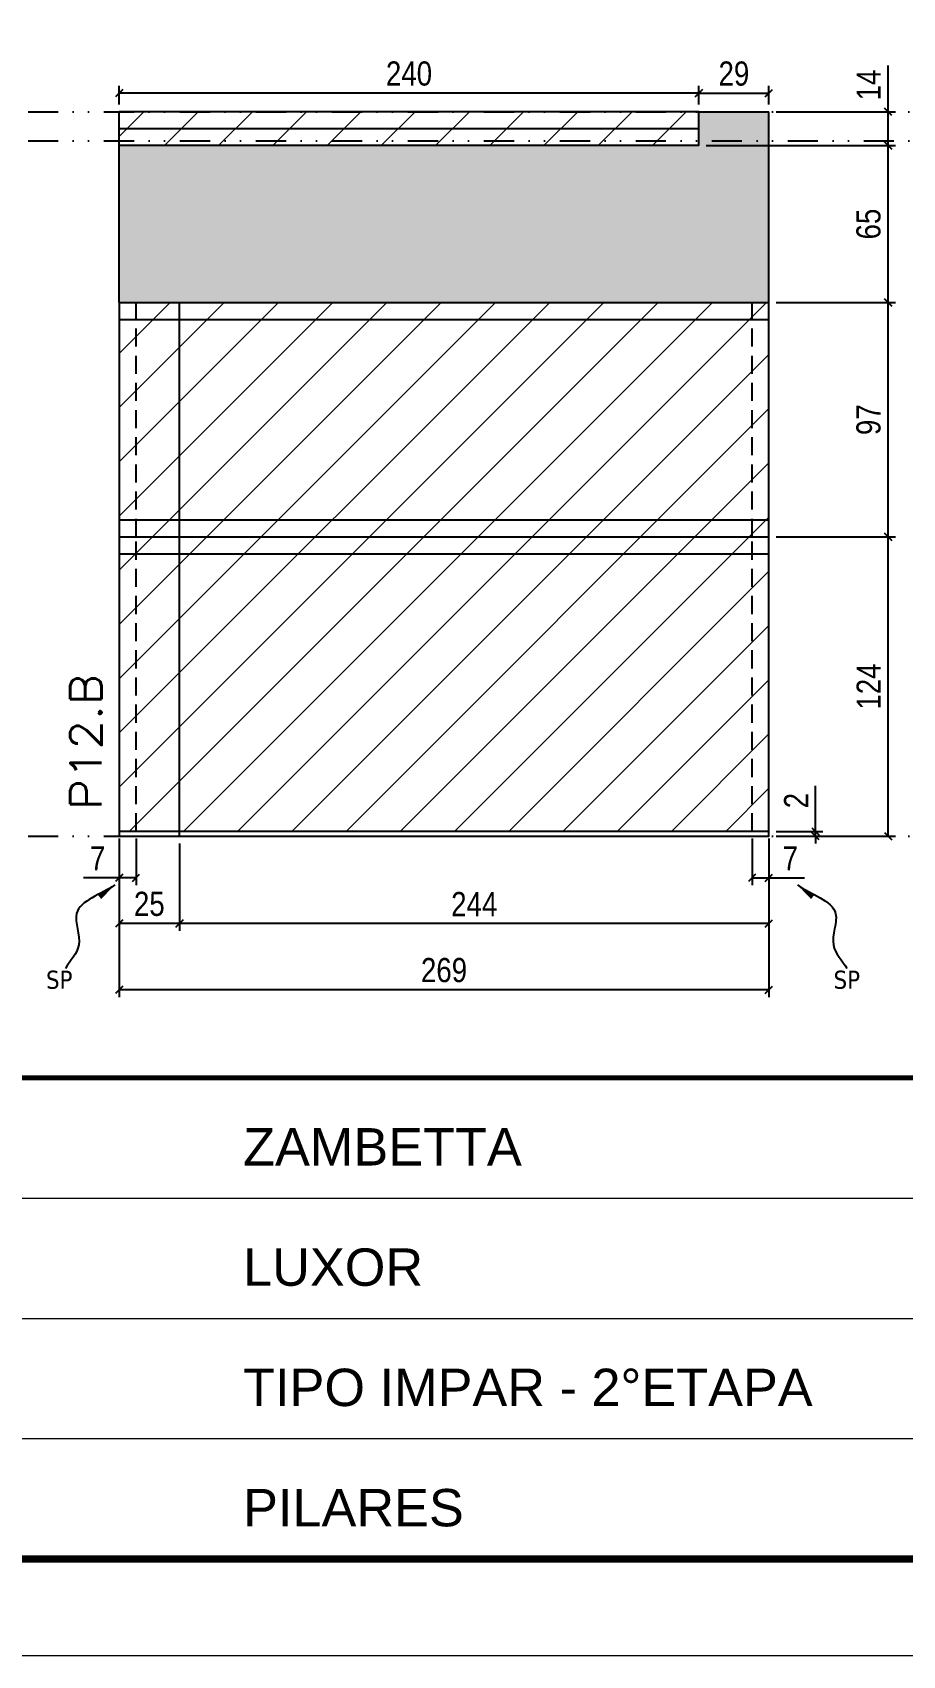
# Model space of a CAD drawing. Extents: x 14400 to 20667, y -21631 to 6985.
# Drawn here: x 16623 to 16984, y 3638 to 4310 of the extents above; entities that cross this region are included whole.
import ezdxf

# ---------------------------------------------------------------- set-up
doc = ezdxf.new("R2010")
doc.units = 0
for name, pattern in [('CONTINUO', [0]), ('DASHED', [0.75, 0.5, -0.25]), ('DIVIDE2', [0.625, 0.25, -0.125, 0, -0.125, 0, -0.125]), ('HIDDEN', [0.375, 0.25, -0.125])]:
    doc.linetypes.add(name, pattern=pattern)
for name, color, linetype in [('COTA', 241, 'Continuous'), ('Nível', 160, 'Continuous'), ('Painéis', 200, 'Continuous'), ('SARR_2.2x7', 40, 'Continuous'), ('texto', 7, 'Continuous')]:
    doc.layers.add(name, color=color, linetype=linetype)
for name, color, linetype, lineweight in [('Folhas', 255, 'Continuous', 9), ('Hachura', 251, 'Continuous', 9), ('SARRAFO DE PRESSAO', 251, 'DASHED', 9), ('Texto Seção', 7, 'Continuous', 15)]:
    doc.layers.add(name, color=color, linetype=linetype, lineweight=lineweight)
doc.styles.add('ARIAL', font='arial.ttf')
doc.styles.add('COTA TECNICA', font='techl___.ttf', dxfattribs={"height": 10})
doc.styles.add('COTA TECNICA-50', font='techl___.ttf', dxfattribs={"height": 10})
doc.styles.add('REGUA-120', font='ROMANS.shx', dxfattribs={"height": 15})
doc.styles.get("Standard").update_dxf_attribs({"font": 'arial.ttf'})
doc.dimstyles.new('COTA PAINEL-50', dxfattribs={"dimtxt": 10, "dimasz": 3, "dimexe": 3, "dimexo": 3, "dimgap": 3, "dimtad": 1, "dimdec": 1, "dimzin": 12, "dimdsep": 46, "dimtxsty": 'COTA TECNICA-50', "dimblk1": 'OBLIQUE', "dimblk2": 'OBLIQUE', "dimsah": 1, "dimcen": 0.9, "dimclrd": 4, "dimclre": 4, "dimclrt": 240, "dimadec": 1, "dimazin": 3, "dimtfac": 1, "dimtdec": 1, "dimtmove": 0, "dimatfit": 3, "dimfxl": 1, "dimtolj": 1, "dimtzin": 12, "dimarcsym": 0})
doc.dimstyles.new('PAINEL', dxfattribs={"dimtxt": 10, "dimasz": 3, "dimexe": 3, "dimexo": 3, "dimgap": 3, "dimtad": 1, "dimdec": 1, "dimzin": 12, "dimdsep": 46, "dimtxsty": 'COTA TECNICA', "dimblk1": 'OBLIQUE', "dimblk2": 'OBLIQUE', "dimsah": 1, "dimcen": 0.9, "dimclrd": 4, "dimclre": 4, "dimclrt": 240, "dimadec": 1, "dimazin": 3, "dimtfac": 1, "dimtdec": 1, "dimtmove": 0, "dimatfit": 3, "dimfxl": 1, "dimtolj": 1, "dimtzin": 12, "dimarcsym": 0})
doc.dimstyles.get("Standard").update_dxf_attribs({"dimtxt": 0.18, "dimasz": 0.18, "dimexe": 0.18, "dimexo": 0.0625, "dimgap": 0.09, "dimtad": 0, "dimtih": 1, "dimtoh": 1, "dimdec": 4, "dimzin": 0, "dimdsep": 46, "dimtxsty": 'Standard', "dimcen": 0.09, "dimadec": 0, "dimazin": 0, "dimtfac": 1, "dimtdec": 4, "dimtofl": 0, "dimtmove": 0, "dimatfit": 3, "dimfxl": 1, "dimtolj": 1, "dimtzin": 0, "dimarcsym": 0})

# ---------------------------------------------------------------- blocks, each defined once
blk = doc.blocks.new('9999999999')
at = {"color": 30, "linetype": 'CONTINUO'}
for p, q in [((98564.56, 34379.64), (99583.98, 34379.64)), ((98564.56, 34329.83), (99487.98, 34329.83)), ((98564.56, 34280.02), (99487.98, 34280.02))]:
    blk.add_line(p, q, dxfattribs=at)
at = {"color": 30, "linetype": 'CONTINUO', "const_width": 2}
blk.add_lwpolyline([(99583.98, 34230.21), (99583.98, 34414.45, 0.414214), (99568.98, 34429.45), (98228.98, 34429.45, 0.414214), (98213.98, 34414.45), (98213.98, 34245.21, 0.414214), (98228.98, 34230.21), (99583.98, 34230.21)], format="xyb", dxfattribs=at)
at = {"layer": 'Folhas'}
blk.add_lwpolyline([(98138.98, 34190.21), (99623.98, 34190.21), (99623.98, 35240.21), (98138.98, 35240.21)], close=True, dxfattribs=at)
at = {"layer": 'Folhas', "color": 30, "const_width": 3}
blk.add_lwpolyline([(98213.98, 34230.21), (99583.98, 34230.21), (99583.98, 35200.21), (98213.98, 35200.21)], close=True, dxfattribs=at)
at = {"color": 7, "linetype": 'Continuous', "ltscale": 5, "style": 'ARIAL'}
for s, height, p in [('ZAMBETTA', 15.483, (98837.68, 34393.13)), ('LUXOR', 15.483, (98837.68, 34343.32)), ('TIPO IMPAR - 2°ETAPA', 15.4829, (98837.68, 34293.51)), ('PILARES', 15.483, (98837.68, 34243.7))]:
    blk.add_text(s, height=height, dxfattribs=at).set_placement(p)
blk = doc.blocks.new('_Oblique')
at = {"color": 0, "linetype": 'ByBlock', "lineweight": -2}
blk.add_line((-0.5, -0.5), (0.5, 0.5), dxfattribs=at)
blk = doc.blocks.new('*D684')
at = {"layer": 'COTA', "color": 4, "lineweight": -2, "transparency": 16777216}
for p, q in [((16659.34, 3975.86), (16659.34, 3910.24)), ((16928.34, 3975.86), (16928.34, 3910.24)), ((16928.34, 3913.24), (16659.34, 3913.24))]:
    blk.add_line(p, q, dxfattribs=at)
at = {"layer": 'Defpoints', "color": 0, "transparency": 16777216}
for p in [(16659.34, 3978.86), (16928.34, 3978.86), (16659.34, 3913.24)]:
    blk.add_point(p, dxfattribs=at)
at = {"layer": 'COTA', "color": 4, "lineweight": -2, "transparency": 16777216, "xscale": 3, "yscale": 3, "zscale": 3, "rotation": 180}
blk.add_blockref('_Oblique', (16659.34, 3913.24), dxfattribs=at)
at = {"layer": 'COTA', "color": 4, "lineweight": -2, "transparency": 16777216, "xscale": 3, "yscale": 3, "zscale": 3}
blk.add_blockref('_Oblique', (16928.34, 3913.24), dxfattribs=at)
at = {"layer": 'COTA', "color": 240, "transparency": 16777216, "insert": (16793.84, 3921.37), "char_height": 10, "attachment_point": 5, "style": 'COTA TECNICA'}
blk.add_mtext('\\A1;269', dxfattribs=at)
blk = doc.blocks.new('*D685')
at = {"layer": 'COTA', "color": 4, "lineweight": -2, "transparency": 16777216}
for p, q in [((16921.34, 3975.86), (16921.34, 3956.62)), ((16928.34, 3973.86), (16928.34, 3956.62)), ((16921.34, 3959.62), (16928.34, 3959.62)), ((16928.34, 3959.62), (16943.07, 3959.62))]:
    blk.add_line(p, q, dxfattribs=at)
at = {"layer": 'Defpoints', "color": 0, "transparency": 16777216}
for p in [(16921.34, 3978.86), (16928.34, 3976.86), (16928.34, 3959.62)]:
    blk.add_point(p, dxfattribs=at)
at = {"layer": 'COTA', "color": 4, "lineweight": -2, "transparency": 16777216, "xscale": 3, "yscale": 3, "zscale": 3, "rotation": 180}
blk.add_blockref('_Oblique', (16921.34, 3959.62), dxfattribs=at)
at = {"layer": 'COTA', "color": 4, "lineweight": -2, "transparency": 16777216, "xscale": 3, "yscale": 3, "zscale": 3}
blk.add_blockref('_Oblique', (16928.34, 3959.62), dxfattribs=at)
at = {"layer": 'COTA', "color": 240, "transparency": 16777216, "insert": (16937.2, 3967.69), "char_height": 10, "attachment_point": 5, "style": 'COTA TECNICA-50'}
blk.add_mtext('\\A1;7', dxfattribs=at)
blk = doc.blocks.new('*D686')
at = {"layer": 'COTA', "color": 4, "lineweight": -2, "transparency": 16777216}
for p, q in [((16659.34, 3973.86), (16659.34, 3956.62)), ((16666.34, 3975.86), (16666.34, 3956.62)), ((16659.34, 3959.62), (16644.61, 3959.62)), ((16666.34, 3959.62), (16659.34, 3959.62))]:
    blk.add_line(p, q, dxfattribs=at)
at = {"layer": 'Defpoints', "color": 0, "transparency": 16777216}
for p in [(16659.34, 3976.86), (16666.34, 3978.86), (16659.34, 3959.62)]:
    blk.add_point(p, dxfattribs=at)
at = {"layer": 'COTA', "color": 4, "lineweight": -2, "transparency": 16777216, "xscale": 3, "yscale": 3, "zscale": 3, "rotation": 180}
blk.add_blockref('_Oblique', (16659.34, 3959.62), dxfattribs=at)
at = {"layer": 'COTA', "color": 4, "lineweight": -2, "transparency": 16777216, "xscale": 3, "yscale": 3, "zscale": 3}
blk.add_blockref('_Oblique', (16666.34, 3959.62), dxfattribs=at)
at = {"layer": 'COTA', "color": 240, "transparency": 16777216, "insert": (16650.47, 3967.69), "char_height": 10, "attachment_point": 5, "style": 'COTA TECNICA-50'}
blk.add_mtext('\\A1;7', dxfattribs=at)
blk = doc.blocks.new('*D687')
at = {"layer": 'COTA', "color": 4, "lineweight": -2, "transparency": 16777216}
for p, q in [((16947.59, 3978.86), (16947.59, 3997.66)), ((16931.34, 3978.86), (16950.59, 3978.86)), ((16931.34, 3976.86), (16950.59, 3976.86)), ((16947.59, 3976.86), (16947.59, 3978.86)), ((16947.59, 3976.86), (16947.59, 3973.86))]:
    blk.add_line(p, q, dxfattribs=at)
at = {"layer": 'Defpoints', "color": 0, "transparency": 16777216}
for p in [(16928.34, 3978.86), (16928.34, 3976.86), (16947.59, 3976.86)]:
    blk.add_point(p, dxfattribs=at)
at = {"layer": 'COTA', "color": 4, "lineweight": -2, "transparency": 16777216, "xscale": 3, "yscale": 3, "zscale": 3}
for p, rotation in [((16947.59, 3978.86), 270), ((16947.59, 3976.86), 90)]:
    blk.add_blockref('_Oblique', p, dxfattribs=dict(at, rotation=rotation))
at = {"layer": 'COTA', "color": 240, "transparency": 16777216, "insert": (16939.59, 3991.61), "char_height": 10, "attachment_point": 5, "rotation": 90, "style": 'COTA TECNICA-50'}
blk.add_mtext('\\A1;2', dxfattribs=at)
blk = doc.blocks.new('*D688')
at = {"layer": 'COTA', "color": 4, "linetype": 'ByBlock', "lineweight": -2, "transparency": 16777216}
for p, q in [((16931.34, 4100.86), (16980.7, 4100.86)), ((16977.7, 3976.86), (16977.7, 4100.86)), ((16931.34, 3976.86), (16980.7, 3976.86))]:
    blk.add_line(p, q, dxfattribs=at)
at = {"layer": 'Defpoints', "color": 0, "linetype": 'ByBlock', "transparency": 16777216}
for p in [(16928.34, 4100.86), (16977.7, 4100.86), (16928.34, 3976.86)]:
    blk.add_point(p, dxfattribs=at)
at = {"layer": 'COTA', "color": 4, "linetype": 'ByBlock', "lineweight": -2, "transparency": 16777216, "xscale": 3, "yscale": 3, "zscale": 3}
for p, rotation in [((16977.7, 4100.86), 90), ((16977.7, 3976.86), 270)]:
    blk.add_blockref('_Oblique', p, dxfattribs=dict(at, rotation=rotation))
at = {"layer": 'COTA', "color": 240, "linetype": 'ByBlock', "transparency": 16777216, "insert": (16969.63, 4038.86), "char_height": 10, "attachment_point": 5, "rotation": 90, "style": 'COTA TECNICA'}
blk.add_mtext('\\A1;124', dxfattribs=at)
blk = doc.blocks.new('*D689')
at = {"layer": 'COTA', "color": 4, "lineweight": -2, "transparency": 16777216}
for p, q in [((16659.34, 3973.86), (16659.34, 3937.68)), ((16684.34, 3973.86), (16684.34, 3937.68)), ((16684.34, 3940.68), (16659.34, 3940.68))]:
    blk.add_line(p, q, dxfattribs=at)
at = {"layer": 'Defpoints', "color": 0, "transparency": 16777216}
for p in [(16659.34, 3976.86), (16684.34, 3976.86), (16659.34, 3940.68)]:
    blk.add_point(p, dxfattribs=at)
at = {"layer": 'COTA', "color": 4, "lineweight": -2, "transparency": 16777216, "xscale": 3, "yscale": 3, "zscale": 3, "rotation": 180}
blk.add_blockref('_Oblique', (16659.34, 3940.68), dxfattribs=at)
at = {"layer": 'COTA', "color": 4, "lineweight": -2, "transparency": 16777216, "xscale": 3, "yscale": 3, "zscale": 3}
blk.add_blockref('_Oblique', (16684.34, 3940.68), dxfattribs=at)
at = {"layer": 'COTA', "color": 240, "transparency": 16777216, "insert": (16671.84, 3948.79), "char_height": 10, "attachment_point": 5, "style": 'COTA TECNICA'}
blk.add_mtext('\\A1;25', dxfattribs=at)
blk = doc.blocks.new('*D690')
at = {"layer": 'COTA', "color": 4, "lineweight": -2, "transparency": 16777216}
for p, q in [((16684.34, 3973.86), (16684.34, 3937.68)), ((16928.34, 3973.86), (16928.34, 3937.68)), ((16928.34, 3940.68), (16684.34, 3940.68))]:
    blk.add_line(p, q, dxfattribs=at)
at = {"layer": 'Defpoints', "color": 0, "transparency": 16777216}
for p in [(16684.34, 3976.86), (16928.34, 3976.86), (16684.34, 3940.68)]:
    blk.add_point(p, dxfattribs=at)
at = {"layer": 'COTA', "color": 4, "lineweight": -2, "transparency": 16777216, "xscale": 3, "yscale": 3, "zscale": 3, "rotation": 180}
blk.add_blockref('_Oblique', (16684.34, 3940.68), dxfattribs=at)
at = {"layer": 'COTA', "color": 4, "lineweight": -2, "transparency": 16777216, "xscale": 3, "yscale": 3, "zscale": 3}
blk.add_blockref('_Oblique', (16928.34, 3940.68), dxfattribs=at)
at = {"layer": 'COTA', "color": 240, "transparency": 16777216, "insert": (16806.34, 3948.75), "char_height": 10, "attachment_point": 5, "style": 'COTA TECNICA'}
blk.add_mtext('\\A1;244', dxfattribs=at)
blk = doc.blocks.new('*D698')
at = {"layer": 'COTA', "color": 4, "lineweight": -2, "transparency": 16777216}
for p, q in [((16931.34, 4197.86), (16980.7, 4197.86)), ((16977.7, 4100.86), (16977.7, 4197.86)), ((16931.34, 4100.86), (16980.7, 4100.86))]:
    blk.add_line(p, q, dxfattribs=at)
at = {"layer": 'Defpoints', "color": 0, "transparency": 16777216}
for p in [(16928.34, 4197.86), (16977.7, 4197.86), (16928.34, 4100.86)]:
    blk.add_point(p, dxfattribs=at)
at = {"layer": 'COTA', "color": 4, "lineweight": -2, "transparency": 16777216, "xscale": 3, "yscale": 3, "zscale": 3}
for p, rotation in [((16977.7, 4197.86), 90), ((16977.7, 4100.86), 270)]:
    blk.add_blockref('_Oblique', p, dxfattribs=dict(at, rotation=rotation))
at = {"layer": 'COTA', "color": 240, "transparency": 16777216, "insert": (16969.6, 4149.36), "char_height": 10, "attachment_point": 5, "rotation": 90, "style": 'COTA TECNICA'}
blk.add_mtext('\\A1;97', dxfattribs=at)
blk = doc.blocks.new('*D701')
at = {"layer": 'COTA', "color": 4, "lineweight": -2, "transparency": 16777216}
for p, q in [((16899.34, 4279.86), (16899.34, 4287.54)), ((16899.34, 4284.54), (16928.34, 4284.54)), ((16928.34, 4279.86), (16928.34, 4287.54))]:
    blk.add_line(p, q, dxfattribs=at)
at = {"layer": 'Defpoints', "color": 0, "transparency": 16777216}
for p in [(16928.34, 4284.54), (16899.34, 4276.86), (16928.34, 4276.86)]:
    blk.add_point(p, dxfattribs=at)
at = {"layer": 'COTA', "color": 4, "lineweight": -2, "transparency": 16777216, "xscale": 3, "yscale": 3, "zscale": 3, "rotation": 180}
blk.add_blockref('_Oblique', (16899.34, 4284.54), dxfattribs=at)
at = {"layer": 'COTA', "color": 4, "lineweight": -2, "transparency": 16777216, "xscale": 3, "yscale": 3, "zscale": 3}
blk.add_blockref('_Oblique', (16928.34, 4284.54), dxfattribs=at)
at = {"layer": 'COTA', "color": 240, "transparency": 16777216, "insert": (16913.84, 4292.62), "char_height": 10, "attachment_point": 5, "style": 'COTA TECNICA'}
blk.add_mtext('\\A1;29', dxfattribs=at)
blk = doc.blocks.new('*D702')
at = {"layer": 'COTA', "color": 4, "lineweight": -2, "transparency": 16777216}
for p, q in [((16659.34, 4279.86), (16659.34, 4287.54)), ((16899.34, 4284.54), (16659.34, 4284.54)), ((16899.34, 4279.86), (16899.34, 4287.54))]:
    blk.add_line(p, q, dxfattribs=at)
at = {"layer": 'Defpoints', "color": 0, "transparency": 16777216}
for p in [(16659.34, 4284.54), (16659.34, 4276.86), (16899.34, 4276.86)]:
    blk.add_point(p, dxfattribs=at)
at = {"layer": 'COTA', "color": 4, "lineweight": -2, "transparency": 16777216, "xscale": 3, "yscale": 3, "zscale": 3, "rotation": 180}
blk.add_blockref('_Oblique', (16659.34, 4284.54), dxfattribs=at)
at = {"layer": 'COTA', "color": 4, "lineweight": -2, "transparency": 16777216, "xscale": 3, "yscale": 3, "zscale": 3}
blk.add_blockref('_Oblique', (16899.34, 4284.54), dxfattribs=at)
at = {"layer": 'COTA', "color": 240, "transparency": 16777216, "insert": (16779.34, 4292.64), "char_height": 10, "attachment_point": 5, "style": 'COTA TECNICA'}
blk.add_mtext('\\A1;240', dxfattribs=at)
blk = doc.blocks.new('*D705')
at = {"layer": 'COTA', "color": 4, "lineweight": -2, "transparency": 16777216}
for p, q in [((16977.7, 4276.86), (16977.7, 4295.98)), ((16931.34, 4276.86), (16980.7, 4276.86)), ((16977.7, 4262.86), (16977.7, 4276.86)), ((16902.34, 4262.86), (16980.7, 4262.86))]:
    blk.add_line(p, q, dxfattribs=at)
at = {"layer": 'Defpoints', "color": 0, "transparency": 16777216}
for p in [(16928.34, 4276.86), (16977.7, 4276.86), (16899.34, 4262.86)]:
    blk.add_point(p, dxfattribs=at)
at = {"layer": 'COTA', "color": 4, "lineweight": -2, "transparency": 16777216, "xscale": 3, "yscale": 3, "zscale": 3}
for p, rotation in [((16977.7, 4276.86), 90), ((16977.7, 4262.86), 270)]:
    blk.add_blockref('_Oblique', p, dxfattribs=dict(at, rotation=rotation))
at = {"layer": 'COTA', "color": 240, "transparency": 16777216, "insert": (16969.63, 4287.92), "char_height": 10, "attachment_point": 5, "rotation": 90, "style": 'COTA TECNICA'}
blk.add_mtext('\\A1;14', dxfattribs=at)
blk = doc.blocks.new('*D1074')
at = {"layer": 'COTA', "color": 4, "lineweight": -2, "transparency": 16777216}
for p, q in [((16902.34, 4262.86), (16980.7, 4262.86)), ((16977.7, 4197.86), (16977.7, 4262.86)), ((16931.34, 4197.86), (16980.7, 4197.86))]:
    blk.add_line(p, q, dxfattribs=at)
at = {"layer": 'Defpoints', "color": 0, "transparency": 16777216}
for p in [(16899.34, 4262.86), (16977.7, 4262.86), (16928.34, 4197.86)]:
    blk.add_point(p, dxfattribs=at)
at = {"layer": 'COTA', "color": 4, "lineweight": -2, "transparency": 16777216, "xscale": 3, "yscale": 3, "zscale": 3}
for p, rotation in [((16977.7, 4262.86), 90), ((16977.7, 4197.86), 270)]:
    blk.add_blockref('_Oblique', p, dxfattribs=dict(at, rotation=rotation))
at = {"layer": 'COTA', "color": 240, "transparency": 16777216, "insert": (16969.59, 4230.36), "char_height": 10, "attachment_point": 5, "rotation": 90, "style": 'COTA TECNICA'}
blk.add_mtext('\\A1;65', dxfattribs=at)

msp = doc.modelspace()

# ---------------------------------------------------------------- hatches: boundary and pattern name
at = {"layer": 'COTA'}
h = msp.add_hatch(dxfattribs=at)
h.set_pattern_fill('AR-CONC', color=256, scale=0.03)
h.paths.add_polyline_path([(16928.34, 4264.86), (16899.34, 4264.86), (16899.34, 4262.86), (16659.34, 4262.86), (16659.34, 4197.86), (16928.34, 4197.86)])
h.paths.add_polyline_path([(16928.34, 4276.86), (16899.34, 4276.86), (16899.34, 4264.86), (16928.34, 4264.86)])
at = {"layer": 'Hachura', "linetype": 'ByBlock'}
h = msp.add_hatch(dxfattribs=at)
h.set_pattern_fill('ANSI31', color=256, scale=5)
h.paths.add_polyline_path([(16463.9, 4276.86), (16223.9, 4276.86), (16223.9, 4262.86), (16434.9, 4262.86), (16434.9, 4264.86), (16463.9, 4264.86)])
h.paths.add_polyline_path([(16219.9, 4197.86), (16194.9, 4197.86), (16194.9, 4100.86), (16219.9, 4100.86)])
h.paths.add_polyline_path([(16463.9, 4197.86), (16219.9, 4197.86), (16219.9, 4100.86), (16463.9, 4100.86)])
h.paths.add_polyline_path([(16463.9, 4100.86), (16219.9, 4100.86), (16219.9, 3978.86), (16463.9, 3978.86)])
h.paths.add_polyline_path([(16219.9, 4100.86), (16194.9, 4100.86), (16194.9, 3978.86), (16219.9, 3978.86)])
h.paths.add_polyline_path([(16684.34, 4197.86), (16659.34, 4197.86), (16659.34, 4100.86), (16684.34, 4100.86)])
h.paths.add_polyline_path([(16928.34, 4197.86), (16684.34, 4197.86), (16684.34, 4100.86), (16928.34, 4100.86)])
h.paths.add_polyline_path([(16928.34, 4100.86), (16684.34, 4100.86), (16684.34, 3978.86), (16928.34, 3978.86)])
h.paths.add_polyline_path([(16684.34, 4100.86), (16659.34, 4100.86), (16659.34, 3978.86), (16684.34, 3978.86)])
h.paths.add_polyline_path([(16899.34, 4276.86), (16659.34, 4276.86), (16659.34, 4262.86), (16899.34, 4262.86)])

# ---------------------------------------------------------------- linework, layer by layer
at = {"layer": 'COTA'}
for p, q in [((16899.34, 4276.86), (16928.34, 4276.86)), ((16928.34, 4197.86), (16928.34, 4276.86)), ((16659.34, 4197.86), (16659.34, 4262.86))]:
    msp.add_line(p, q, dxfattribs=at)
at = {"layer": 'Nível', "color": 4, "linetype": 'DIVIDE2', "ltscale": 50}
for p, q in [((16086.97, 4276.86), (17456.97, 4276.86)), ((16086.97, 4264.86), (17456.97, 4264.86)), ((16086.97, 3976.86), (17456.97, 3976.86)), ((16086.97, 3976.86), (17456.97, 3976.86))]:
    msp.add_line(p, q, dxfattribs=at)
at = {"layer": 'Painéis'}
for p, q in [((16899.34, 4276.86), (16659.34, 4276.86)), ((16659.34, 4262.86), (16659.34, 4276.86)), ((16899.34, 4262.86), (16899.34, 4276.86)), ((16899.34, 4262.86), (16659.34, 4262.86)), ((16659.34, 4197.86), (16659.34, 3978.86)), ((16659.34, 4197.86), (16928.34, 4197.86)), ((16684.34, 3976.86), (16684.34, 4197.86)), ((16928.34, 3978.86), (16928.34, 4197.86)), ((16659.34, 4100.86), (16928.34, 4100.86))]:
    msp.add_line(p, q, dxfattribs=at)
msp.add_lwpolyline([(16928.34, 3978.86), (16659.34, 3978.86), (16659.34, 3976.86), (16928.34, 3976.86)], close=True, dxfattribs=at)
at = {"layer": 'SARR_2.2x7'}
for p, q in [((16899.34, 4269.86), (16659.34, 4269.86)), ((16659.34, 4190.86), (16928.34, 4190.86)), ((16659.34, 4107.86), (16928.34, 4107.86)), ((16659.34, 4093.86), (16928.34, 4093.86))]:
    msp.add_line(p, q, dxfattribs=at)
at = {"layer": 'SARR_2.2x7', "linetype": 'HIDDEN', "ltscale": 30}
for p, q in [((16666.34, 4100.86), (16666.34, 4197.86)), ((16921.34, 4100.86), (16921.34, 4197.86)), ((16666.34, 3978.86), (16666.34, 4100.86)), ((16921.34, 3978.86), (16921.34, 4100.86))]:
    msp.add_line(p, q, dxfattribs=at)

# ---------------------------------------------------------------- block references
at = {"layer": 'SARRAFO DE PRESSAO', "color": 6, "linetype": 'ByBlock'}
msp.add_blockref('9999999999', (-82127.01, -30552.63), dxfattribs=at)

# ---------------------------------------------------------------- texts
at = {"layer": 'texto', "color": 0, "char_height": 7.5, "attachment_point": 5}
for insert in [(16634.56, 3917.37), (16960.58, 3917.37)]:
    msp.add_mtext('{\\fTahoma|b0|i0|c0|p34;\\C4;SP}', dxfattribs=dict(at, insert=insert))
at = {"layer": 'Texto Seção', "style": 'REGUA-120', "width": 1.1}
msp.add_text('P12.B', height=13, rotation=90, dxfattribs=at).set_placement((16652.09, 3987.62))

# ---------------------------------------------------------------- dimensions: what is measured, and where the dimension line sits
at = {"layer": 'COTA'}
for base, p1, p2, angle, dimstyle, picture, middle in [((16659.34, 4284.54), (16899.34, 4276.86), (16659.34, 4276.86), 180, 'PAINEL', '*D702', (16779.34, 4292.64)), ((16928.34, 4284.54), (16899.34, 4276.86), (16928.34, 4276.86), 180, 'PAINEL', '*D701', (16913.84, 4292.62)), ((16977.7, 4276.86), (16899.34, 4262.86), (16928.34, 4276.86), 90, 'PAINEL', '*D705', (16969.63, 4287.92)), ((16977.7, 4262.86), (16928.34, 4197.86), (16899.34, 4262.86), 90, 'PAINEL', '*D1074', (16969.59, 4230.36)), ((16977.7, 4197.86), (16928.34, 4100.86), (16928.34, 4197.86), 90, 'PAINEL', '*D698', (16969.6, 4149.36)), ((16659.34, 3959.62), (16666.34, 3978.86), (16659.34, 3976.86), 180, 'COTA PAINEL-50', '*D686', (16650.47, 3967.69)), ((16684.34, 3940.68), (16928.34, 3976.86), (16684.34, 3976.86), 180, 'PAINEL', '*D690', (16806.34, 3948.75))]:
    dim = msp.add_linear_dim(base=base, p1=p1, p2=p2, angle=angle, dimstyle=dimstyle, dxfattribs=at)
    dim.commit()
    dim.dimension.update_dxf_attribs({"geometry": picture, "text_midpoint": middle})
at = {"layer": 'COTA', "linetype": 'ByBlock'}
dim = msp.add_aligned_dim(p1=(16928.34, 3976.86), p2=(16928.34, 4100.86), distance=-49.37, dimstyle='PAINEL', dxfattribs=at)
dim.commit()
dim.dimension.update_dxf_attribs({"geometry": '*D688', "text_midpoint": (16969.63, 4038.86)})
at = {"layer": 'COTA'}
dim = msp.add_linear_dim(base=(16947.59, 3976.86), p1=(16928.34, 3978.86), p2=(16928.34, 3976.86), angle=90, dimstyle='COTA PAINEL-50', dxfattribs=at)
dim.commit()
dim.dimension.update_dxf_attribs({"geometry": '*D687', "text_midpoint": (16947.59, 3991.61), "dimtype": 160})
dim = msp.add_linear_dim(base=(16659.34, 3913.24), p1=(16928.34, 3978.86), p2=(16659.34, 3978.86), angle=180, dimstyle='PAINEL', override={"dimarcsym": 2}, dxfattribs=at)
dim.commit()
dim.dimension.update_dxf_attribs({"geometry": '*D684', "text_midpoint": (16793.84, 3921.37)})
dim = msp.add_linear_dim(base=(16659.34, 3940.68), p1=(16684.34, 3976.86), p2=(16659.34, 3976.86), angle=180, dimstyle='PAINEL', override={"dimtmove": 1}, dxfattribs=at)
dim.commit()
dim.dimension.update_dxf_attribs({"geometry": '*D689', "text_midpoint": (16671.84, 3940.68), "dimtype": 160})
dim = msp.add_linear_dim(base=(16928.34, 3959.62), p1=(16921.34, 3978.86), p2=(16928.34, 3976.86), dimstyle='COTA PAINEL-50', dxfattribs=at)
dim.commit()
dim.dimension.update_dxf_attribs({"geometry": '*D685', "text_midpoint": (16937.2, 3967.69)})

# ---------------------------------------------------------------- leaders
at = {"layer": 'COTA', "path_type": 1}
for points in [[(16657.51, 3956.68), (16641.72, 3944.84), (16642.65, 3931.84), (16637.09, 3922.06)], [(16940.17, 3956.68), (16955.95, 3944.84), (16955.03, 3931.84), (16960.58, 3922.06)]]:
    msp.add_leader(points, dimstyle='Standard', override={"dimasz": 8}, dxfattribs=at)

doc.saveas('drawing.dxf')
